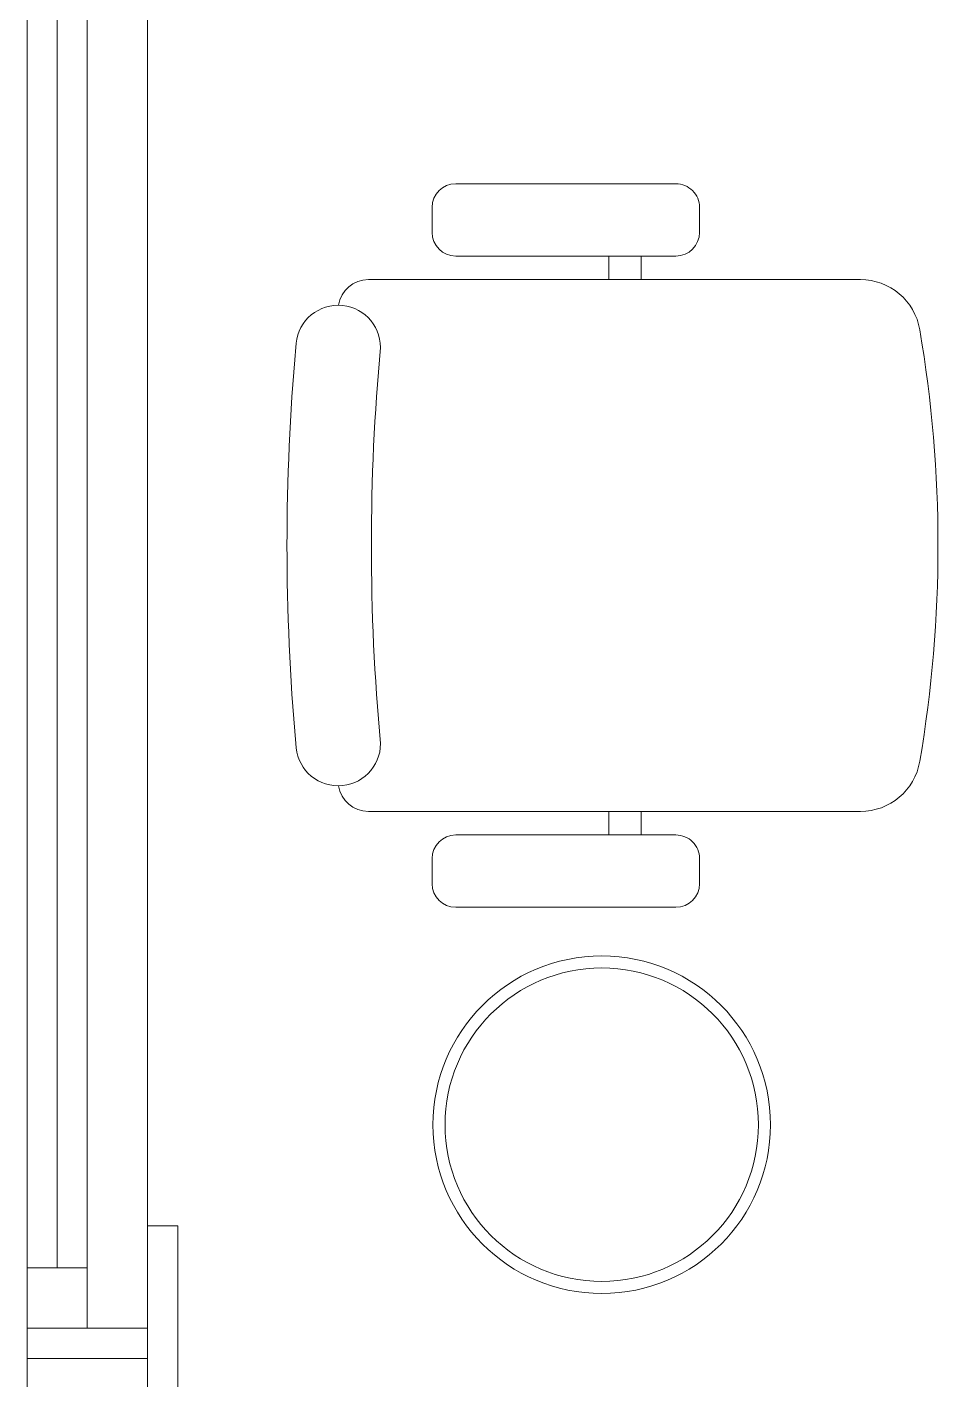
# Model space of a CAD drawing. Header units: inches. Extents: x -12418 to 57169, y -29325 to 19878.
# Drawn here: x 31350 to 32105, y -4625 to -3503 of the extents above; entities that cross this region are included whole.
import ezdxf

# ---------------------------------------------------------------- set-up
doc = ezdxf.new("R2010")
doc.units = ezdxf.units.IN
doc.header["$LTSCALE"] = 25
doc.header["$MEASUREMENT"] = 0
doc.linetypes.add('DASHDOT', pattern=[25.4, 12.7, -6.35, 0, -6.35])
doc.layers.get('0').update_dxf_attribs({"color": 8})
for name, color, linetype, lineweight in [('00-Ground Floor$0$Aluminum', 251, 'Continuous', 5), ('00-Ground Floor$0$LOADING', 253, 'Continuous', 5), ('00-Ground Floor$0$NEW Wall', 166, 'Continuous', 5), ('00-Ground Floor$0$Walls', 251, 'Continuous', 5), ('E-LITE-CLNG-CNDT', 6, 'DASHDOT', 35)]:
    doc.layers.add(name, color=color, linetype=linetype, lineweight=lineweight)

# ---------------------------------------------------------------- blocks, each defined once
blk = doc.blocks.new('00-Ground Floor$0$WM00001-P')
at = {"layer": '00-Ground Floor$0$LOADING'}
for radius in [0.14, 0.13]:
    blk.add_circle((0, 0), radius, dxfattribs=at)
blk = doc.blocks.new('*X246')
at = {"color": 0}
for p, q in [((5, 3), (5, 3)), ((5, 3), (5, 3)), ((5, 3), (5, 3)), ((5, 3), (5, 3)), ((5, 3), (5, 3)), ((5, 3), (5, 3)), ((5, 3), (5, 3)), ((5, 3), (5, 3)), ((5, 3), (5, 3)), ((5, 3), (5, 3)), ((5, 3), (5, 3)), ((5, 3), (5, 3)), ((5, 3), (5, 3)), ((5, 3), (5, 3)), ((5, 3), (5, 3)), ((5, 3), (5, 3)), ((5, 3), (5, 3)), ((5, 3), (5, 3)), ((5, 3), (5, 3)), ((5, 3), (5, 3)), ((5, 3), (5, 3)), ((5, 3), (5, 3)), ((5, 3), (5, 3)), ((5, 3), (5, 3)), ((5, 3), (5, 3)), ((5, 3), (5, 3)), ((5, 3), (5, 3)), ((5, 3), (5, 3)), ((5, 3), (5, 3)), ((5, 3), (5, 3)), ((5, 3), (5, 3)), ((5, 3), (5, 3)), ((5, 3), (5, 3)), ((5, 3), (5, 3)), ((5, 3), (5, 3)), ((5, 3), (5, 3)), ((5, 3), (5, 3)), ((5, 3), (5, 3)), ((5, 3), (5, 3)), ((5, 3), (5, 3)), ((5, 3), (5, 3)), ((5, 3), (5, 3)), ((5, 3), (5, 3)), ((5, 3), (5, 3)), ((5, 3), (5, 3)), ((5, 3), (5, 3)), ((5, 3), (5, 3)), ((5, 3), (5, 3)), ((5, 3), (5, 3)), ((5, 3), (5, 3)), ((5, 3), (5, 3)), ((5, 3), (5, 3)), ((5, 3), (5, 3)), ((5, 3), (5, 3)), ((5, 3), (5, 3)), ((5, 3), (5, 3)), ((5, 3), (5, 3)), ((5, 3), (5, 3)), ((5, 3), (5, 3)), ((5, 3), (5, 3)), ((5, 3), (5, 3)), ((5, 3), (5, 3)), ((5, 3), (5, 3)), ((5, 3), (5, 3)), ((5, 3), (5, 3)), ((5, 3), (5, 3)), ((6, 3), (5, 3)), ((5, 3), (5, 3)), ((6, 3), (5, 3)), ((5, 3), (5, 3)), ((6, 3), (5, 3)), ((5, 3), (5, 3)), ((6, 3), (5, 3)), ((5, 3), (5, 3)), ((5, 3), (5, 3)), ((5, 3), (5, 3)), ((5, 3), (5, 3)), ((5, 3), (5, 3)), ((5, 3), (5, 3)), ((5, 3), (5, 3)), ((5, 3), (5, 3)), ((5, 3), (5, 3)), ((5, 3), (5, 3)), ((5, 3), (5, 3)), ((5, 3), (5, 3)), ((5, 3), (5, 3)), ((5, 3), (5, 3)), ((5, 3), (5, 3)), ((5, 3), (5, 3)), ((5, 3), (5, 3)), ((5, 3), (5, 3)), ((5, 3), (5, 3)), ((5, 3), (5, 3)), ((5, 3), (5, 3)), ((5, 3), (5, 3)), ((5, 3), (5, 3)), ((6, 3), (6, 3)), ((6, 3), (6, 3)), ((6, 3), (6, 3)), ((6, 3), (6, 3)), ((6, 3), (6, 3)), ((6, 3), (6, 3)), ((6, 3), (6, 3)), ((6, 3), (6, 3)), ((6, 3), (6, 3)), ((6, 3), (6, 3)), ((6, 3), (6, 3)), ((6, 3), (6, 3)), ((6, 3), (6, 3)), ((6, 3), (6, 3)), ((6, 3), (6, 3)), ((6, 3), (6, 3)), ((6, 3), (6, 3)), ((6, 3), (6, 3)), ((6, 3), (6, 3)), ((6, 3), (6, 3)), ((6, 3), (6, 3)), ((6, 3), (6, 3)), ((6, 3), (6, 3)), ((6, 3), (6, 3)), ((6, 3), (6, 3)), ((6, 3), (6, 3)), ((6, 3), (6, 3)), ((6, 3), (6, 3)), ((6, 3), (6, 3)), ((6, 3), (6, 3)), ((6, 3), (6, 3)), ((6, 3), (6, 3)), ((6, 3), (6, 3)), ((6, 3), (6, 3)), ((6, 3), (6, 3)), ((6, 3), (6, 3)), ((6, 3), (6, 3)), ((6, 3), (6, 3)), ((6, 3), (6, 3)), ((6, 3), (6, 3)), ((6, 3), (6, 3)), ((6, 3), (6, 3)), ((6, 3), (6, 3)), ((6, 3), (6, 3)), ((6, 3), (6, 3)), ((6, 3), (6, 3)), ((6, 3), (6, 3)), ((6, 3), (6, 3)), ((6, 3), (6, 3)), ((6, 3), (6, 3)), ((6, 3), (6, 3)), ((6, 3), (6, 3)), ((6, 3), (6, 3)), ((6, 3), (6, 3)), ((6, 3), (6, 3)), ((6, 3), (6, 3)), ((6, 3), (6, 3)), ((6, 3), (6, 3)), ((6, 3), (6, 3)), ((6, 3), (6, 3)), ((6, 3), (6, 3)), ((6, 3), (6, 3)), ((6, 3), (6, 3)), ((6, 3), (6, 3)), ((6, 3), (6, 3)), ((6, 3), (6, 3)), ((6, 3), (6, 3)), ((6, 3), (6, 3)), ((6, 3), (6, 3)), ((6, 3), (6, 3)), ((6, 3), (6, 3)), ((6, 3), (6, 3)), ((6, 3), (6, 3)), ((6, 3), (6, 3)), ((6, 3), (6, 3)), ((6, 3), (6, 3)), ((6, 3), (6, 3)), ((6, 3), (6, 3)), ((6, 3), (6, 3)), ((6, 3), (6, 3)), ((6, 3), (6, 3)), ((6, 3), (6, 3)), ((6, 3), (6, 3)), ((6, 3), (6, 3)), ((6, 3), (6, 3)), ((6, 3), (6, 3)), ((6, 3), (6, 3)), ((6, 3), (6, 3)), ((6, 3), (6, 3)), ((6, 3), (6, 3)), ((6, 3), (6, 3)), ((6, 3), (6, 3)), ((6, 3), (6, 3)), ((6, 3), (6, 3)), ((6, 3), (6, 3)), ((6, 3), (6, 3)), ((6, 3), (6, 3)), ((6, 3), (6, 3)), ((6, 3), (6, 3)), ((6, 3), (6, 3)), ((6, 3), (6, 3)), ((6, 3), (6, 3)), ((6, 3), (6, 3)), ((6, 3), (6, 3)), ((6, 3), (6, 3)), ((6, 3), (6, 3)), ((6, 3), (6, 3)), ((6, 3), (6, 3)), ((6, 3), (6, 3)), ((6, 3), (6, 3)), ((6, 3), (6, 3)), ((6, 3), (6, 3)), ((6, 3), (6, 3)), ((6, 3), (6, 3)), ((6, 3), (6, 3)), ((6, 3), (6, 3)), ((6, 3), (6, 3)), ((6, 3), (6, 3)), ((6, 3), (6, 3)), ((6, 3), (6, 3)), ((6, 3), (6, 3)), ((6, 3), (6, 3)), ((6, 3), (6, 3)), ((6, 3), (6, 3)), ((6, 3), (6, 3)), ((6, 3), (6, 3)), ((6, 3), (6, 3)), ((6, 3), (6, 3)), ((6, 3), (6, 3)), ((6, 3), (6, 3)), ((6, 3), (6, 3)), ((6, 3), (6, 3)), ((6, 3), (6, 3)), ((6, 3), (6, 3)), ((6, 3), (6, 3)), ((6, 3), (6, 3)), ((6, 3), (6, 3)), ((6, 3), (6, 3)), ((6, 3), (6, 3)), ((6, 3), (6, 3)), ((6, 3), (6, 3)), ((6, 3), (6, 3)), ((6, 3), (6, 3)), ((6, 3), (6, 3)), ((6, 3), (6, 3)), ((6, 3), (6, 3)), ((6, 3), (6, 3)), ((6, 3), (6, 3)), ((6, 3), (6, 3)), ((6, 3), (6, 3)), ((6, 3), (6, 3)), ((6, 3), (6, 3)), ((6, 3), (6, 3)), ((6, 3), (6, 3)), ((6, 3), (6, 3)), ((6, 3), (6, 3)), ((6, 3), (6, 3)), ((6, 3), (6, 3)), ((6, 3), (6, 3)), ((6, 3), (6, 3)), ((6, 3), (6, 3)), ((6, 3), (6, 3)), ((6, 3), (6, 3)), ((6, 3), (6, 3)), ((6, 3), (6, 3)), ((6, 3), (6, 3)), ((6, 3), (6, 3)), ((6, 3), (6, 3)), ((6, 3), (6, 3)), ((6, 3), (6, 3)), ((6, 3), (6, 3)), ((6, 3), (6, 3)), ((6, 3), (6, 3)), ((6, 3), (6, 3)), ((6, 3), (6, 3)), ((6, 3), (6, 3)), ((6, 3), (6, 3)), ((6, 3), (6, 3)), ((6, 3), (6, 3)), ((6, 3), (6, 3)), ((6, 3), (6, 3)), ((6, 3), (6, 3)), ((6, 3), (6, 3)), ((6, 3), (6, 3)), ((6, 3), (6, 3)), ((6, 3), (6, 3)), ((6, 3), (6, 3)), ((6, 3), (6, 3)), ((6, 3), (6, 3)), ((6, 3), (6, 3)), ((6, 3), (6, 3)), ((6, 3), (6, 3)), ((6, 3), (6, 3)), ((6, 3), (6, 3)), ((6, 3), (6, 3)), ((6, 3), (6, 3)), ((6, 3), (6, 3)), ((6, 3), (6, 3)), ((6, 3), (6, 3)), ((6, 3), (6, 3)), ((6, 3), (6, 3)), ((6, 3), (6, 3)), ((6, 3), (6, 3)), ((6, 3), (6, 3)), ((6, 3), (5, 3)), ((6, 3), (5, 3)), ((6, 3), (5, 3)), ((6, 3), (5, 3)), ((6, 3), (5, 3)), ((6, 3), (6, 3)), ((6, 3), (6, 3)), ((6, 3), (6, 3)), ((6, 3), (6, 3)), ((6, 3), (6, 3)), ((6, 3), (6, 3)), ((6, 3), (6, 3)), ((6, 3), (6, 3)), ((6, 3), (6, 3)), ((6, 3), (6, 3)), ((6, 3), (6, 3)), ((6, 3), (6, 3)), ((6, 3), (6, 3)), ((6, 3), (6, 3)), ((6, 3), (6, 3)), ((6, 3), (6, 3)), ((6, 3), (6, 3)), ((6, 3), (6, 3)), ((6, 3), (6, 3)), ((6, 3), (6, 3)), ((6, 3), (6, 3)), ((6, 3), (6, 3)), ((6, 3), (6, 3)), ((6, 3), (6, 3)), ((6, 3), (6, 3)), ((6, 3), (6, 3)), ((6, 3), (6, 3)), ((6, 3), (6, 3)), ((6, 3), (6, 3)), ((6, 3), (6, 3)), ((6, 3), (6, 3)), ((6, 3), (6, 3)), ((6, 3), (6, 3)), ((6, 3), (6, 3)), ((6, 3), (6, 3)), ((6, 3), (6, 3)), ((6, 3), (6, 3)), ((6, 3), (6, 3)), ((6, 3), (6, 3)), ((6, 3), (6, 3)), ((6, 3), (6, 3)), ((6, 3), (6, 3)), ((6, 3), (6, 3)), ((6, 3), (6, 3)), ((6, 3), (6, 3)), ((6, 3), (6, 3)), ((6, 3), (6, 3)), ((6, 3), (6, 3)), ((6, 3), (6, 3)), ((6, 3), (6, 3)), ((6, 3), (6, 3)), ((6, 3), (6, 3)), ((6, 3), (6, 3)), ((6, 3), (6, 3)), ((6, 3), (6, 3)), ((6, 3), (6, 3)), ((6, 3), (6, 3)), ((6, 3), (6, 3)), ((6, 3), (6, 3)), ((6, 3), (6, 3)), ((6, 3), (6, 3)), ((6, 3), (6, 3)), ((6, 3), (6, 3)), ((6, 3), (6, 3)), ((6, 3), (6, 3)), ((6, 3), (6, 3)), ((6, 3), (6, 3)), ((6, 3), (6, 3)), ((6, 3), (6, 3)), ((6, 3), (6, 3)), ((6, 3), (6, 3)), ((6, 3), (6, 3)), ((6, 3), (6, 3)), ((6, 3), (6, 3)), ((6, 3), (6, 3)), ((6, 3), (6, 3)), ((6, 3), (6, 3)), ((6, 3), (6, 3)), ((6, 3), (6, 3)), ((6, 3), (6, 3)), ((6, 3), (6, 3)), ((6, 3), (6, 3)), ((6, 3), (6, 3)), ((6, 3), (6, 3)), ((6, 3), (6, 3)), ((6, 3), (6, 3)), ((6, 3), (6, 3)), ((6, 3), (6, 3)), ((6, 3), (6, 3)), ((6, 3), (6, 3)), ((6, 3), (6, 3)), ((6, 3), (6, 3)), ((6, 3), (6, 3)), ((6, 3), (6, 3)), ((6, 3), (6, 3)), ((6, 3), (6, 3)), ((6, 3), (6, 3)), ((6, 3), (6, 3)), ((6, 3), (6, 3)), ((6, 3), (6, 3)), ((6, 3), (6, 3)), ((6, 3), (6, 3)), ((6, 3), (6, 3)), ((6, 3), (6, 3)), ((6, 3), (6, 3)), ((6, 3), (6, 3)), ((6, 3), (6, 3)), ((6, 3), (6, 3)), ((6, 3), (6, 3)), ((6, 3), (6, 3)), ((6, 3), (6, 3)), ((6, 3), (6, 3)), ((6, 3), (6, 3)), ((6, 3), (6, 3)), ((6, 3), (6, 3)), ((6, 3), (6, 3)), ((6, 3), (6, 3)), ((6, 3), (6, 3)), ((6, 3), (6, 3)), ((6, 3), (6, 3)), ((6, 3), (6, 3)), ((6, 3), (6, 3)), ((6, 3), (6, 3)), ((6, 3), (6, 3)), ((6, 3), (6, 3)), ((6, 3), (6, 3)), ((6, 3), (6, 3)), ((6, 3), (6, 3)), ((6, 3), (6, 3)), ((6, 3), (6, 3)), ((6, 3), (6, 3)), ((6, 3), (6, 3)), ((6, 3), (6, 3)), ((6, 3), (6, 3)), ((6, 3), (6, 3)), ((6, 3), (6, 3)), ((6, 3), (6, 3)), ((6, 3), (6, 3)), ((6, 3), (6, 3)), ((6, 3), (6, 3)), ((6, 3), (6, 3)), ((6, 3), (6, 3)), ((6, 3), (6, 3)), ((6, 3), (6, 3)), ((6, 3), (6, 3)), ((6, 3), (6, 3)), ((6, 3), (6, 3)), ((6, 3), (6, 3)), ((6, 3), (6, 3)), ((6, 3), (6, 3)), ((6, 3), (6, 3)), ((6, 3), (6, 3)), ((6, 3), (6, 3)), ((6, 3), (6, 3)), ((6, 3), (6, 3)), ((6, 3), (6, 3)), ((6, 3), (6, 3)), ((6, 3), (6, 3)), ((6, 3), (6, 3)), ((6, 3), (6, 3)), ((6, 3), (6, 3)), ((6, 3), (6, 3)), ((6, 3), (6, 3)), ((6, 3), (6, 3)), ((6, 3), (6, 3)), ((6, 3), (6, 3)), ((6, 3), (6, 3)), ((6, 3), (6, 3)), ((6, 3), (6, 3)), ((6, 3), (6, 3)), ((6, 3), (6, 3)), ((6, 3), (6, 3)), ((6, 3), (6, 3)), ((6, 3), (6, 3)), ((6, 3), (6, 3)), ((6, 3), (6, 3)), ((6, 3), (6, 3)), ((6, 3), (6, 3)), ((6, 3), (6, 3)), ((6, 3), (6, 3)), ((6, 3), (6, 3)), ((6, 3), (6, 3)), ((6, 3), (6, 3)), ((6, 3), (6, 3)), ((6, 3), (6, 3)), ((6, 3), (6, 3)), ((6, 3), (6, 3)), ((6, 3), (6, 3)), ((6, 3), (6, 3)), ((6, 3), (6, 3)), ((6, 3), (6, 3)), ((6, 3), (6, 3)), ((6, 3), (6, 3)), ((6, 3), (6, 3)), ((6, 3), (6, 3)), ((6, 3), (6, 3)), ((6, 3), (6, 3)), ((6, 3), (6, 3)), ((6, 3), (6, 3)), ((6, 3), (6, 3)), ((6, 3), (6, 3)), ((6, 3), (6, 3)), ((6, 3), (6, 3)), ((6, 3), (6, 3)), ((6, 3), (6, 3)), ((6, 3), (6, 3)), ((6, 3), (6, 3)), ((6, 3), (6, 3)), ((6, 3), (6, 3)), ((6, 3), (6, 3)), ((6, 3), (6, 3)), ((6, 3), (6, 3)), ((6, 3), (6, 3)), ((6, 3), (6, 3)), ((6, 3), (6, 3)), ((6, 3), (6, 3)), ((6, 3), (6, 3)), ((6, 3), (6, 3)), ((6, 3), (6, 3)), ((6, 3), (6, 3)), ((6, 3), (6, 3)), ((6, 3), (6, 3)), ((6, 3), (6, 3)), ((6, 3), (6, 3)), ((6, 3), (6, 3)), ((6, 3), (6, 3)), ((6, 3), (6, 3)), ((6, 3), (6, 3)), ((6, 3), (6, 3)), ((6, 3), (6, 3)), ((6, 3), (6, 3)), ((6, 3), (6, 3)), ((6, 3), (6, 3)), ((6, 3), (6, 3)), ((6, 3), (6, 3)), ((6, 3), (6, 3)), ((6, 3), (6, 3)), ((6, 3), (6, 3)), ((6, 3), (6, 3)), ((6, 3), (6, 3)), ((6, 3), (6, 3)), ((6, 3), (6, 3)), ((6, 3), (6, 3)), ((6, 3), (6, 3)), ((6, 3), (6, 3)), ((6, 3), (6, 3)), ((6, 3), (6, 3)), ((6, 3), (6, 3)), ((6, 3), (6, 3)), ((6, 3), (6, 3)), ((6, 3), (6, 3)), ((6, 3), (6, 3)), ((6, 3), (6, 3)), ((6, 3), (6, 3)), ((6, 3), (6, 3)), ((6, 3), (6, 3)), ((6, 3), (6, 3)), ((6, 3), (6, 3)), ((6, 3), (6, 3)), ((6, 3), (6, 3)), ((6, 3), (6, 3)), ((6, 3), (6, 3)), ((6, 3), (6, 3)), ((6, 3), (6, 3)), ((6, 3), (6, 3)), ((6, 3), (6, 3)), ((6, 3), (6, 3)), ((6, 3), (6, 3)), ((6, 3), (6, 3)), ((6, 3), (6, 3)), ((6, 3), (6, 3)), ((6, 3), (6, 3)), ((6, 3), (6, 3)), ((6, 3), (6, 3)), ((6, 3), (6, 3)), ((6, 3), (6, 3)), ((6, 3), (6, 3)), ((6, 3), (6, 3)), ((6, 3), (6, 3)), ((6, 3), (6, 3)), ((6, 3), (6, 3)), ((6, 3), (6, 3)), ((6, 3), (6, 3)), ((6, 3), (6, 3)), ((6, 3), (6, 3)), ((6, 3), (6, 3)), ((6, 3), (6, 3)), ((6, 3), (6, 3)), ((6, 3), (6, 3)), ((6, 3), (6, 3)), ((6, 3), (6, 3)), ((6, 3), (6, 3)), ((6, 3), (6, 3)), ((6, 3), (6, 3)), ((6, 3), (6, 3)), ((6, 3), (6, 3)), ((6, 3), (6, 3)), ((6, 3), (6, 3)), ((6, 3), (6, 3)), ((6, 3), (6, 3)), ((6, 3), (6, 3)), ((6, 3), (6, 3)), ((6, 3), (6, 3)), ((6, 3), (6, 3)), ((6, 3), (6, 3)), ((6, 3), (6, 3)), ((6, 3), (6, 3)), ((6, 3), (6, 3)), ((6, 3), (6, 3)), ((6, 3), (6, 3)), ((6, 3), (6, 3)), ((6, 3), (6, 3)), ((6, 3), (6, 3)), ((6, 3), (6, 3)), ((6, 3), (6, 3)), ((6, 3), (6, 3)), ((6, 3), (6, 3))]:
    blk.add_line(p, q, dxfattribs=at)
blk = doc.blocks.new('*X247')
at = {"color": 0}
for p, q in [((13, 1), (13, 1)), ((13, 1), (13, 1)), ((13, 1), (13, 1)), ((13, 1), (13, 1)), ((13, 1), (13, 1)), ((13, 1), (13, 1)), ((13, 1), (13, 1)), ((13, 1), (13, 1)), ((13, 1), (13, 1)), ((13, 1), (13, 1)), ((13, 1), (13, 1)), ((13, 1), (13, 1)), ((13, 1), (13, 1)), ((13, 1), (13, 1)), ((13, 1), (13, 1)), ((13, 1), (14, 1)), ((13, 1), (14, 1)), ((13, 1), (14, 1)), ((13, 1), (13, 1)), ((13, 1), (13, 1)), ((13, 1), (13, 1)), ((13, 1), (13, 1)), ((13, 1), (13, 1)), ((13, 1), (13, 1)), ((13, 1), (13, 1)), ((13, 1), (13, 1)), ((13, 1), (13, 1)), ((13, 1), (13, 1)), ((13, 1), (13, 1)), ((13, 1), (13, 1)), ((13, 1), (13, 1)), ((13, 1), (13, 1)), ((13, 1), (13, 1)), ((13, 1), (13, 1)), ((13, 1), (13, 1)), ((13, 1), (13, 1)), ((13, 1), (13, 1)), ((13, 1), (13, 1)), ((13, 1), (13, 1)), ((13, 1), (13, 1)), ((13, 1), (13, 1)), ((13, 1), (13, 1)), ((13, 1), (13, 1)), ((13, 1), (13, 1)), ((13, 1), (13, 1)), ((13, 1), (13, 1)), ((13, 1), (13, 1)), ((13, 1), (13, 1)), ((13, 1), (13, 1)), ((13, 1), (13, 1)), ((13, 1), (13, 1)), ((13, 1), (13, 1)), ((13, 1), (13, 1)), ((13, 1), (13, 1)), ((13, 1), (13, 1)), ((13, 1), (13, 1)), ((13, 1), (13, 1)), ((13, 1), (13, 1)), ((13, 1), (13, 1)), ((13, 1), (13, 1)), ((13, 1), (13, 1)), ((13, 1), (13, 1)), ((13, 1), (13, 1)), ((13, 1), (13, 1)), ((13, 1), (13, 1)), ((13, 1), (13, 1)), ((13, 1), (13, 1)), ((13, 1), (13, 1)), ((13, 1), (13, 1)), ((13, 1), (13, 1)), ((13, 1), (13, 1)), ((13, 1), (13, 1)), ((13, 1), (13, 1)), ((13, 1), (13, 1)), ((13, 1), (13, 1)), ((13, 1), (13, 1)), ((13, 1), (13, 1)), ((13, 1), (13, 1)), ((13, 1), (13, 1)), ((13, 1), (13, 1)), ((13, 1), (13, 1)), ((13, 1), (13, 1)), ((13, 1), (13, 1)), ((13, 1), (13, 1)), ((13, 1), (13, 1)), ((13, 1), (13, 1)), ((13, 1), (13, 1)), ((13, 1), (13, 1)), ((13, 1), (13, 1)), ((13, 1), (13, 1)), ((13, 1), (13, 1)), ((13, 1), (13, 1)), ((13, 1), (13, 1)), ((13, 1), (13, 1)), ((13, 1), (13, 1)), ((13, 1), (13, 1)), ((13, 1), (13, 1)), ((13, 1), (13, 1)), ((13, 1), (13, 1)), ((13, 1), (13, 1)), ((13, 1), (13, 1)), ((13, 1), (13, 1)), ((13, 1), (13, 1)), ((13, 1), (13, 1)), ((13, 1), (13, 1)), ((13, 1), (13, 1)), ((13, 1), (13, 1)), ((13, 1), (13, 1)), ((13, 1), (13, 1)), ((13, 1), (13, 1)), ((13, 1), (13, 1)), ((13, 1), (13, 1)), ((13, 1), (13, 1)), ((13, 1), (13, 1)), ((13, 1), (13, 1)), ((13, 1), (13, 1)), ((13, 1), (13, 1)), ((13, 1), (13, 1)), ((13, 1), (13, 1)), ((13, 1), (13, 1)), ((13, 1), (13, 1)), ((13, 1), (13, 1)), ((13, 1), (13, 1)), ((13, 1), (14, 1)), ((13, 0), (13, 0)), ((13, 0), (13, 0)), ((13, 0), (13, 0)), ((13, 0), (13, 0)), ((13, 0), (13, 0)), ((13, 0), (13, 0)), ((13, 0), (13, 0)), ((13, 0), (13, 0)), ((13, 0), (13, 0)), ((13, 0), (13, 0)), ((13, 0), (13, 0)), ((13, 0), (13, 0)), ((13, 0), (13, 0)), ((13, 0), (13, 0)), ((13, 0), (13, 0)), ((13, 0), (13, 0)), ((13, 0), (13, 0)), ((13, 0), (13, 0)), ((13, 0), (13, 0)), ((13, 0), (13, 0)), ((13, 0), (13, 0)), ((13, 0), (13, 0)), ((13, 0), (13, 0)), ((13, 0), (13, 0)), ((13, 0), (13, 0)), ((13, 0), (13, 0)), ((13, 0), (13, 0)), ((13, 0), (13, 0)), ((13, 0), (13, 0)), ((13, 0), (13, 0)), ((13, 0), (13, 0)), ((13, 0), (13, 0)), ((13, 0), (13, 0)), ((13, 0), (13, 0)), ((13, 0), (13, 0)), ((13, 0), (13, 0)), ((13, 0), (13, 0)), ((13, 0), (13, 0)), ((13, 0), (13, 0)), ((13, 0), (13, 0)), ((13, 0), (13, 0)), ((13, 0), (13, 0)), ((13, 0), (13, 0)), ((13, 0), (13, 0)), ((13, 0), (13, 0)), ((13, 0), (13, 0)), ((13, 0), (13, 0)), ((13, 0), (13, 0)), ((13, 0), (14, 0)), ((13, 0), (14, 0)), ((13, 0), (13, 0)), ((13, 0), (14, 0)), ((14, 1), (14, 1)), ((14, 1), (14, 1)), ((14, 1), (14, 1)), ((14, 1), (14, 1)), ((14, 1), (14, 1)), ((14, 1), (14, 1)), ((14, 1), (14, 1)), ((14, 1), (14, 1)), ((14, 1), (14, 1)), ((14, 1), (14, 1)), ((14, 1), (14, 1)), ((14, 1), (14, 1)), ((14, 1), (14, 1)), ((14, 1), (14, 1)), ((14, 1), (14, 1)), ((14, 1), (14, 1)), ((14, 1), (14, 1)), ((14, 1), (14, 1)), ((14, 1), (14, 1)), ((14, 1), (14, 1)), ((14, 1), (14, 1)), ((14, 1), (14, 1)), ((14, 1), (14, 1)), ((14, 1), (14, 1)), ((14, 1), (14, 1)), ((14, 1), (14, 1)), ((14, 1), (14, 1)), ((14, 1), (14, 1)), ((14, 1), (14, 1)), ((14, 1), (14, 1)), ((14, 1), (14, 1)), ((14, 1), (14, 1)), ((14, 1), (14, 1)), ((14, 1), (14, 1)), ((14, 1), (14, 1)), ((14, 1), (14, 1)), ((14, 1), (14, 1)), ((14, 1), (14, 1)), ((14, 1), (14, 1)), ((14, 1), (14, 1)), ((14, 1), (14, 1)), ((14, 1), (14, 1)), ((14, 1), (14, 1)), ((14, 1), (14, 1)), ((14, 1), (14, 1)), ((14, 1), (14, 1)), ((14, 1), (14, 1)), ((14, 1), (14, 1)), ((14, 1), (14, 1)), ((14, 1), (14, 1)), ((14, 1), (14, 1)), ((14, 1), (14, 1)), ((14, 1), (14, 1)), ((14, 1), (14, 1)), ((14, 1), (14, 1)), ((14, 1), (14, 1)), ((14, 1), (14, 1)), ((14, 1), (14, 1)), ((14, 1), (14, 1)), ((14, 1), (14, 1)), ((14, 1), (14, 1)), ((14, 1), (14, 1)), ((14, 1), (14, 1)), ((14, 1), (14, 1)), ((14, 1), (14, 1)), ((14, 1), (14, 1)), ((14, 1), (14, 1)), ((14, 1), (14, 1)), ((14, 1), (14, 1)), ((14, 1), (14, 1)), ((14, 1), (14, 1)), ((14, 1), (14, 1)), ((14, 1), (14, 1)), ((14, 1), (14, 1)), ((14, 1), (14, 1)), ((14, 1), (14, 1)), ((14, 1), (14, 1)), ((14, 1), (14, 1)), ((14, 1), (14, 1)), ((14, 1), (14, 1)), ((14, 1), (14, 1)), ((14, 1), (14, 1)), ((14, 1), (14, 1)), ((14, 1), (14, 1)), ((14, 1), (14, 1)), ((14, 1), (14, 1)), ((14, 1), (14, 1)), ((14, 1), (14, 1)), ((14, 1), (14, 1)), ((14, 1), (14, 1)), ((14, 1), (14, 1)), ((14, 1), (14, 1)), ((14, 1), (14, 1)), ((14, 1), (14, 1)), ((14, 0), (14, 0)), ((14, 0), (14, 0)), ((14, 0), (14, 0)), ((14, 0), (14, 0)), ((14, 0), (14, 0)), ((14, 0), (14, 0)), ((14, 0), (14, 0)), ((14, 0), (14, 0)), ((14, 0), (14, 0)), ((14, 0), (14, 0)), ((14, 0), (14, 0)), ((14, 0), (14, 0)), ((14, 0), (14, 0)), ((14, 0), (14, 0)), ((14, 0), (14, 0)), ((14, 0), (14, 0)), ((14, 0), (14, 0)), ((14, 0), (14, 0)), ((14, 0), (14, 0)), ((14, 0), (14, 0)), ((14, 0), (14, 0)), ((14, 0), (14, 0)), ((14, 0), (14, 0)), ((14, 0), (14, 0)), ((14, 0), (14, 0)), ((14, 0), (14, 0)), ((14, 0), (14, 0)), ((14, 0), (14, 0)), ((14, 0), (14, 0)), ((14, 0), (14, 0)), ((14, 0), (14, 0)), ((14, 0), (14, 0)), ((14, 0), (14, 0)), ((14, 0), (14, 0)), ((14, 0), (14, 0)), ((14, 0), (14, 0)), ((14, 0), (14, 0)), ((14, 0), (14, 0)), ((14, 0), (14, 0)), ((14, 0), (14, 0)), ((14, 0), (14, 0)), ((14, 0), (14, 0)), ((14, 0), (14, 0)), ((14, 0), (14, 0)), ((14, 0), (14, 0)), ((14, 0), (14, 0)), ((14, 0), (14, 0)), ((14, 0), (14, 0)), ((13, 0), (13, 0)), ((13, 0), (14, 0)), ((13, 0), (13, 0)), ((13, 0), (14, 0)), ((13, 0), (13, 0)), ((13, 0), (14, 0)), ((13, 0), (13, 0)), ((13, 0), (13, 0)), ((13, 0), (13, 0)), ((13, 0), (13, 0)), ((13, 0), (14, 0)), ((13, 0), (13, 0)), ((13, 0), (14, 0)), ((13, 0), (13, 0)), ((13, 0), (14, 0)), ((13, 0), (13, 0)), ((13, 0), (14, 0)), ((13, 0), (13, 0)), ((13, 0), (14, 0)), ((13, 0), (13, 0)), ((13, 0), (14, 0)), ((13, 0), (13, 0)), ((13, 0), (14, 0)), ((13, 0), (13, 0)), ((13, 0), (13, 0)), ((13, 0), (13, 0)), ((13, 0), (14, 0)), ((13, 0), (13, 0)), ((13, 0), (14, 0)), ((13, 0), (13, 0)), ((13, 0), (14, 0)), ((13, 0), (13, 0)), ((13, 0), (14, 0)), ((13, 0), (13, 0)), ((13, 0), (13, 0)), ((13, 0), (13, 0)), ((13, 0), (13, 0)), ((13, 0), (13, 0)), ((13, 0), (13, 0)), ((13, 0), (13, 0)), ((13, 0), (13, 0)), ((13, 0), (13, 0)), ((13, 0), (13, 0)), ((13, 0), (13, 0)), ((13, 0), (13, 0)), ((13, 0), (13, 0)), ((13, 0), (13, 0)), ((13, 0), (13, 0)), ((13, 0), (13, 0)), ((13, 0), (13, 0)), ((13, 0), (13, 0)), ((13, 0), (13, 0)), ((13, 0), (13, 0)), ((13, 0), (13, 0)), ((13, 0), (13, 0)), ((13, 0), (13, 0)), ((13, 0), (13, 0)), ((13, 0), (13, 0)), ((13, 0), (13, 0)), ((13, 0), (13, 0)), ((13, 0), (13, 0)), ((13, 0), (13, 0)), ((13, 0), (13, 0)), ((13, 0), (13, 0)), ((13, -1), (13, -1)), ((13, -1), (13, -1)), ((13, -1), (13, -1)), ((13, -1), (13, -1)), ((13, -1), (13, -1)), ((13, -1), (14, -1)), ((13, -1), (13, -1)), ((14, 0), (14, 0)), ((14, 0), (14, 0)), ((14, 0), (14, 0)), ((14, 0), (14, 0)), ((14, 0), (14, 0)), ((14, 0), (14, 0)), ((14, 0), (14, 0)), ((14, 0), (14, 0)), ((14, 0), (14, 0)), ((14, 0), (14, 0)), ((14, 0), (14, 0)), ((14, 0), (14, 0)), ((14, 0), (14, 0)), ((14, 0), (14, 0)), ((14, 0), (14, 0)), ((13, 0), (14, 0)), ((14, 0), (14, 0)), ((14, 0), (14, 0)), ((14, 0), (14, 0)), ((14, 0), (14, 0)), ((14, 0), (14, 0)), ((14, 0), (14, 0)), ((14, 0), (14, 0)), ((14, 0), (14, 0)), ((14, 0), (14, 0)), ((14, 0), (14, 0)), ((14, 0), (14, 0)), ((14, 0), (14, 0)), ((14, 0), (14, 0)), ((14, 0), (14, 0)), ((14, 0), (14, 0)), ((14, 0), (14, 0)), ((14, 0), (14, 0)), ((14, 0), (14, 0)), ((14, 0), (14, 0)), ((14, 0), (14, 0)), ((14, 0), (14, 0)), ((14, 0), (14, 0)), ((14, 0), (14, 0)), ((14, 0), (14, 0)), ((14, 0), (14, 0)), ((14, 0), (14, 0)), ((14, 0), (14, 0)), ((14, 0), (14, 0)), ((14, 0), (14, 0)), ((14, 0), (14, 0)), ((14, 0), (14, 0)), ((14, 0), (14, 0)), ((14, 0), (14, 0)), ((14, 0), (14, 0)), ((14, -1), (14, -1)), ((14, -1), (14, -1)), ((14, -1), (14, -1)), ((14, -1), (14, -1)), ((14, -1), (14, -1))]:
    blk.add_line(p, q, dxfattribs=at)
blk = doc.blocks.new('00-Ground Floor$0$GF21018-P')
at = {"color": 0}
for p, q in [((-0.2207, 0.4756), (-0.2207, 0.0675)), ((0.2205, 0.4756), (0.2205, 0.0675)), ((-0.2806, 0.3422), (-0.2598, 0.3422)), ((0.2596, 0.3422), (0.2804, 0.3422)), ((-0.3002, 0.3226), (-0.3002, 0.14)), ((-0.2402, 0.3226), (-0.2402, 0.14)), ((0.24, 0.3226), (0.24, 0.14)), ((0.3, 0.3226), (0.3, 0.14)), ((-0.2402, 0.2937), (-0.2207, 0.2937)), ((0.2205, 0.2937), (0.24, 0.2937)), ((-0.2402, 0.2671), (-0.2207, 0.2671)), ((0.2205, 0.2671), (0.24, 0.2671)), ((-0.2806, 0.1204), (-0.2598, 0.1204)), ((0.2596, 0.1204), (0.2804, 0.1204))]:
    blk.add_line(p, q, dxfattribs=at)
for points in [[(0.24, 0.2937), (0.24, 0.2937), (0.24, 0.2937), (0.24, 0.2937), (0.24, 0.2937), (0.24, 0.2937), (0.24, 0.2937), (0.24, 0.2937), (0.24, 0.2937), (0.24, 0.2937), (0.24, 0.2937), (0.24, 0.2937), (0.24, 0.2937), (0.24, 0.2937), (0.24, 0.2937), (0.24, 0.2937), (0.24, 0.2937), (0.24, 0.2937), (0.24, 0.2937), (0.24, 0.2937), (0.24, 0.2937), (0.24, 0.2937), (0.24, 0.2937), (0.24, 0.2937), (0.24, 0.2937), (0.24, 0.2937), (0.24, 0.2937), (0.24, 0.2937), (0.24, 0.2937), (0.24, 0.2937), (0.24, 0.2937), (0.24, 0.2937), (0.24, 0.2937), (0.24, 0.2937), (0.24, 0.2937), (0.24, 0.2937), (0.24, 0.2937), (0.24, 0.2937), (0.24, 0.2937), (0.24, 0.2937), (0.24, 0.2937), (0.24, 0.2937), (0.24, 0.2937), (0.24, 0.2937), (0.24, 0.2937), (0.24, 0.2937), (0.24, 0.2937), (0.24, 0.2937), (0.24, 0.2937), (0.24, 0.2937), (0.24, 0.2937), (0.24, 0.2937), (0.24, 0.2937), (0.24, 0.2937), (0.24, 0.2937), (0.24, 0.2937), (0.24, 0.2937), (0.24, 0.2937), (0.24, 0.2937), (0.24, 0.2937), (0.24, 0.2937), (0.24, 0.2937), (0.24, 0.2937), (0.24, 0.2937), (0.24, 0.2937), (0.24, 0.2937), (0.24, 0.2937), (0.24, 0.2937), (0.24, 0.2937), (0.24, 0.2937), (0.24, 0.2937), (0.24, 0.2937), (0.24, 0.2937), (0.24, 0.2937), (0.24, 0.2937), (0.24, 0.2937), (0.24, 0.2937), (0.24, 0.2937), (0.24, 0.2937), (0.24, 0.2937), (0.24, 0.2937), (0.24, 0.2937), (0.24, 0.2937), (0.24, 0.2937), (0.24, 0.2937), (0.24, 0.2937), (0.24, 0.2937), (0.24, 0.2937), (0.24, 0.2937), (0.24, 0.2937), (0.24, 0.2937), (0.24, 0.2937), (0.24, 0.2937), (0.24, 0.2937), (0.24, 0.2937), (0.24, 0.2937), (0.24, 0.2937), (0.24, 0.2937), (0.24, 0.2937), (0.24, 0.2937), (0.24, 0.2937), (0.24, 0.2937), (0.24, 0.2937), (0.24, 0.2937), (0.24, 0.2937), (0.24, 0.2937), (0.24, 0.2937), (0.24, 0.2937), (0.24, 0.2937), (0.24, 0.2937), (0.24, 0.2937), (0.24, 0.2937), (0.24, 0.2937), (0.24, 0.2937), (0.24, 0.2937), (0.24, 0.2937), (0.24, 0.2937), (0.24, 0.2937), (0.24, 0.2937), (0.24, 0.2937), (0.24, 0.2937), (0.24, 0.2937), (0.24, 0.2937), (0.24, 0.2937), (0.24, 0.2937), (0.24, 0.2937), (0.24, 0.2937), (0.24, 0.2937), (0.24, 0.2937), (0.24, 0.2937), (0.24, 0.2937), (0.24, 0.2937), (0.24, 0.2937), (0.24, 0.2937), (0.24, 0.2937), (0.24, 0.2937), (0.24, 0.2937), (0.24, 0.2937), (0.24, 0.2937), (0.24, 0.2937), (0.24, 0.2937), (0.24, 0.2937), (0.24, 0.2937), (0.24, 0.2937), (0.24, 0.2937), (0.24, 0.2937), (0.24, 0.2937), (0.24, 0.2937), (0.24, 0.2937), (0.24, 0.2937), (0.24, 0.2937), (0.24, 0.2937), (0.24, 0.2937), (0.24, 0.2937), (0.24, 0.2937), (0.24, 0.2937), (0.24, 0.2937), (0.24, 0.2937), (0.24, 0.2937), (0.24, 0.2937), (0.24, 0.2937), (0.24, 0.2937), (0.24, 0.2937), (0.24, 0.2937), (0.24, 0.2937), (0.24, 0.2937), (0.24, 0.2937), (0.24, 0.2937), (0.24, 0.2937), (0.24, 0.2937), (0.24, 0.2937), (0.24, 0.2937), (0.24, 0.2937), (0.24, 0.2937), (0.24, 0.2937), (0.24, 0.2937), (0.24, 0.2937), (0.24, 0.2937), (0.24, 0.2937), (0.24, 0.2937), (0.24, 0.2937), (0.24, 0.2937), (0.24, 0.2937), (0.24, 0.2937), (0.24, 0.2937), (0.24, 0.2937), (0.24, 0.2937), (0.24, 0.2937), (0.24, 0.2937), (0.24, 0.2937), (0.24, 0.2937), (0.24, 0.2937), (0.24, 0.2937), (0.24, 0.2937), (0.24, 0.2937), (0.24, 0.2937), (0.24, 0.2937), (0.24, 0.2937), (0.24, 0.2937), (0.24, 0.2937), (0.24, 0.2937), (0.24, 0.2937), (0.24, 0.2937), (0.24, 0.2937), (0.24, 0.2937), (0.24, 0.2937), (0.24, 0.2937), (0.24, 0.2937), (0.24, 0.2937), (0.24, 0.2937), (0.24, 0.2937), (0.24, 0.2937), (0.24, 0.2937), (0.24, 0.2937), (0.24, 0.2937), (0.24, 0.2937), (0.24, 0.2937), (0.24, 0.2937), (0.24, 0.2937), (0.24, 0.2937), (0.24, 0.2937), (0.24, 0.2937), (0.24, 0.2937), (0.24, 0.2937), (0.24, 0.2937), (0.24, 0.2937), (0.24, 0.2937), (0.24, 0.2937), (0.24, 0.2937), (0.24, 0.2937), (0.24, 0.2937), (0.24, 0.2937), (0.24, 0.2937), (0.24, 0.2937), (0.24, 0.2937), (0.24, 0.2937), (0.24, 0.2937), (0.24, 0.2937), (0.24, 0.2937), (0.24, 0.2937), (0.24, 0.2937), (0.24, 0.2937), (0.24, 0.2937), (0.24, 0.2937), (0.24, 0.2937), (0.24, 0.2937), (0.24, 0.2937), (0.24, 0.2937), (0.24, 0.2937), (0.24, 0.2937), (0.24, 0.2937), (0.24, 0.2937), (0.24, 0.2937), (0.24, 0.2937), (0.24, 0.2937), (0.24, 0.2937), (0.24, 0.2937), (0.24, 0.2937), (0.24, 0.2937), (0.24, 0.2937), (0.24, 0.2937), (0.24, 0.2937), (0.24, 0.2937), (0.24, 0.2937), (0.24, 0.2937), (0.24, 0.2937), (0.24, 0.2937), (0.24, 0.2937), (0.24, 0.2937), (0.24, 0.2937), (0.24, 0.2937), (0.24, 0.2937), (0.24, 0.2937), (0.24, 0.2937), (0.24, 0.2937), (0.24, 0.2937), (0.24, 0.2937)], [(0.24, 0.2937), (0.24, 0.2937), (0.24, 0.2937), (0.24, 0.2937), (0.24, 0.2937), (0.24, 0.2937), (0.24, 0.2937), (0.24, 0.2937), (0.24, 0.2937), (0.24, 0.2937), (0.24, 0.2937), (0.24, 0.2937), (0.24, 0.2937), (0.24, 0.2937), (0.24, 0.2937), (0.24, 0.2937), (0.24, 0.2937), (0.24, 0.2937), (0.24, 0.2937), (0.24, 0.2937), (0.24, 0.2937), (0.24, 0.2937), (0.24, 0.2937), (0.24, 0.2937), (0.24, 0.2937), (0.24, 0.2937), (0.24, 0.2937), (0.24, 0.2937), (0.24, 0.2937), (0.24, 0.2937), (0.24, 0.2937), (0.24, 0.2937), (0.24, 0.2937), (0.24, 0.2937), (0.24, 0.2937), (0.24, 0.2937), (0.24, 0.2937), (0.24, 0.2937), (0.24, 0.2937), (0.24, 0.2937), (0.24, 0.2937), (0.24, 0.2937), (0.24, 0.2937), (0.24, 0.2937), (0.24, 0.2937), (0.24, 0.2937), (0.24, 0.2937), (0.24, 0.2937), (0.24, 0.2937), (0.24, 0.2937), (0.24, 0.2937), (0.24, 0.2937), (0.24, 0.2937), (0.24, 0.2937), (0.24, 0.2937), (0.24, 0.2937), (0.24, 0.2937), (0.24, 0.2937), (0.24, 0.2937), (0.24, 0.2937), (0.24, 0.2937), (0.24, 0.2937), (0.24, 0.2937), (0.24, 0.2937), (0.24, 0.2937), (0.24, 0.2937), (0.24, 0.2937), (0.24, 0.2937), (0.24, 0.2937), (0.24, 0.2937), (0.24, 0.2937), (0.24, 0.2937), (0.24, 0.2937), (0.24, 0.2937), (0.24, 0.2937), (0.24, 0.2937), (0.24, 0.2937), (0.24, 0.2937), (0.24, 0.2937), (0.24, 0.2937), (0.24, 0.2937), (0.24, 0.2937), (0.24, 0.2937), (0.24, 0.2937), (0.24, 0.2937), (0.24, 0.2937), (0.24, 0.2937), (0.24, 0.2937), (0.24, 0.2937), (0.24, 0.2937), (0.24, 0.2937), (0.24, 0.2937), (0.24, 0.2937), (0.24, 0.2937), (0.24, 0.2937), (0.24, 0.2937), (0.24, 0.2937), (0.24, 0.2937), (0.24, 0.2937), (0.24, 0.2937), (0.24, 0.2937), (0.24, 0.2937), (0.24, 0.2937), (0.24, 0.2937), (0.24, 0.2937), (0.24, 0.2937), (0.24, 0.2937), (0.24, 0.2937), (0.24, 0.2937), (0.24, 0.2937), (0.24, 0.2937), (0.24, 0.2937), (0.24, 0.2937), (0.24, 0.2937), (0.24, 0.2937), (0.24, 0.2937), (0.24, 0.2937), (0.24, 0.2937), (0.24, 0.2937), (0.24, 0.2937), (0.24, 0.2937), (0.24, 0.2937), (0.24, 0.2937), (0.24, 0.2937), (0.24, 0.2937), (0.24, 0.2937), (0.24, 0.2937), (0.24, 0.2937), (0.24, 0.2937), (0.24, 0.2937), (0.24, 0.2937), (0.24, 0.2937), (0.24, 0.2937), (0.24, 0.2937), (0.24, 0.2937), (0.24, 0.2937), (0.24, 0.2937), (0.24, 0.2937), (0.24, 0.2937), (0.24, 0.2937), (0.24, 0.2937), (0.24, 0.2937), (0.24, 0.2937), (0.24, 0.2937), (0.24, 0.2937), (0.24, 0.2937), (0.24, 0.2937), (0.24, 0.2937), (0.24, 0.2937), (0.24, 0.2937), (0.24, 0.2937), (0.24, 0.2937), (0.24, 0.2937), (0.24, 0.2937), (0.24, 0.2937), (0.24, 0.2937), (0.24, 0.2937), (0.24, 0.2937), (0.24, 0.2937), (0.24, 0.2937), (0.24, 0.2937), (0.24, 0.2937), (0.24, 0.2937), (0.24, 0.2937), (0.24, 0.2937), (0.24, 0.2937), (0.24, 0.2937), (0.24, 0.2937), (0.24, 0.2937), (0.24, 0.2937), (0.24, 0.2937), (0.24, 0.2937), (0.24, 0.2937), (0.24, 0.2937), (0.24, 0.2937), (0.24, 0.2937), (0.24, 0.2937), (0.24, 0.2937), (0.24, 0.2937), (0.24, 0.2937), (0.24, 0.2937), (0.24, 0.2937), (0.24, 0.2937), (0.24, 0.2937), (0.24, 0.2937), (0.24, 0.2937), (0.24, 0.2937), (0.24, 0.2937), (0.24, 0.2937), (0.24, 0.2937), (0.24, 0.2937), (0.24, 0.2937), (0.24, 0.2937), (0.24, 0.2937), (0.24, 0.2937), (0.24, 0.2937), (0.24, 0.2937), (0.24, 0.2937), (0.24, 0.2937), (0.24, 0.2937), (0.24, 0.2937), (0.24, 0.2937), (0.24, 0.2937), (0.24, 0.2937), (0.24, 0.2937), (0.24, 0.2937), (0.24, 0.2937), (0.24, 0.2937), (0.24, 0.2937), (0.24, 0.2937), (0.24, 0.2937), (0.24, 0.2937), (0.24, 0.2937), (0.24, 0.2937), (0.24, 0.2937), (0.24, 0.2937), (0.24, 0.2937), (0.24, 0.2937), (0.24, 0.2937)], [(0.24, 0.2937), (0.24, 0.2937), (0.24, 0.2937), (0.24, 0.2937), (0.24, 0.2937), (0.24, 0.2937), (0.24, 0.2937), (0.24, 0.2937), (0.24, 0.2937), (0.24, 0.2937), (0.24, 0.2937), (0.24, 0.2937), (0.24, 0.2937), (0.24, 0.2937), (0.24, 0.2937), (0.24, 0.2937), (0.24, 0.2937), (0.24, 0.2937), (0.24, 0.2937), (0.24, 0.2937), (0.24, 0.2937), (0.24, 0.2937), (0.24, 0.2937), (0.24, 0.2937), (0.24, 0.2937), (0.24, 0.2937), (0.24, 0.2937), (0.24, 0.2937), (0.24, 0.2937), (0.24, 0.2937), (0.24, 0.2937), (0.24, 0.2937), (0.24, 0.2937), (0.24, 0.2937), (0.24, 0.2937), (0.24, 0.2937), (0.24, 0.2937), (0.24, 0.2937), (0.24, 0.2937), (0.24, 0.2937), (0.24, 0.2937), (0.24, 0.2937), (0.24, 0.2937), (0.24, 0.2937), (0.24, 0.2937), (0.24, 0.2937), (0.24, 0.2937), (0.24, 0.2937), (0.24, 0.2937), (0.24, 0.2937), (0.24, 0.2937), (0.24, 0.2937), (0.24, 0.2937), (0.24, 0.2937), (0.24, 0.2937), (0.24, 0.2937), (0.24, 0.2937), (0.24, 0.2937), (0.24, 0.2937), (0.24, 0.2937), (0.24, 0.2937), (0.24, 0.2937), (0.24, 0.2937), (0.24, 0.2937), (0.24, 0.2937), (0.24, 0.2937), (0.24, 0.2937), (0.24, 0.2937), (0.24, 0.2937), (0.24, 0.2937), (0.24, 0.2937), (0.24, 0.2937), (0.24, 0.2937), (0.24, 0.2937), (0.24, 0.2937), (0.24, 0.2937), (0.24, 0.2937), (0.24, 0.2937), (0.24, 0.2937), (0.24, 0.2937), (0.24, 0.2937), (0.24, 0.2937), (0.24, 0.2937), (0.24, 0.2937), (0.24, 0.2937), (0.24, 0.2937), (0.24, 0.2937), (0.24, 0.2937), (0.24, 0.2937), (0.24, 0.2937), (0.24, 0.2937), (0.24, 0.2937), (0.24, 0.2937), (0.24, 0.2937), (0.24, 0.2937), (0.24, 0.2937), (0.24, 0.2937), (0.24, 0.2937), (0.24, 0.2937), (0.24, 0.2937), (0.24, 0.2937), (0.24, 0.2937), (0.24, 0.2937), (0.24, 0.2937), (0.24, 0.2937), (0.24, 0.2937), (0.24, 0.2937), (0.24, 0.2937), (0.24, 0.2937), (0.24, 0.2937), (0.24, 0.2937), (0.24, 0.2937), (0.24, 0.2937), (0.24, 0.2937), (0.24, 0.2937), (0.24, 0.2937), (0.24, 0.2937), (0.24, 0.2937), (0.24, 0.2937), (0.24, 0.2937), (0.24, 0.2937), (0.24, 0.2937), (0.24, 0.2937), (0.24, 0.2937), (0.24, 0.2937), (0.24, 0.2937), (0.24, 0.2937), (0.24, 0.2937), (0.24, 0.2937), (0.24, 0.2937), (0.24, 0.2937), (0.24, 0.2937), (0.24, 0.2937), (0.24, 0.2937), (0.24, 0.2937), (0.24, 0.2937), (0.24, 0.2937), (0.24, 0.2937), (0.24, 0.2937), (0.24, 0.2937), (0.24, 0.2937), (0.24, 0.2937), (0.24, 0.2937), (0.24, 0.2937), (0.24, 0.2937), (0.24, 0.2937), (0.24, 0.2937), (0.24, 0.2937), (0.24, 0.2937), (0.24, 0.2937), (0.24, 0.2937), (0.24, 0.2937), (0.24, 0.2937), (0.24, 0.2937), (0.24, 0.2937), (0.24, 0.2937), (0.24, 0.2937), (0.24, 0.2937), (0.24, 0.2937), (0.24, 0.2937), (0.24, 0.2937), (0.24, 0.2937), (0.24, 0.2937), (0.24, 0.2937), (0.24, 0.2937), (0.24, 0.2937), (0.24, 0.2937), (0.24, 0.2937), (0.24, 0.2937), (0.24, 0.2937), (0.24, 0.2937), (0.24, 0.2937), (0.24, 0.2937), (0.24, 0.2937), (0.24, 0.2937), (0.24, 0.2937), (0.24, 0.2937), (0.24, 0.2937), (0.24, 0.2937), (0.24, 0.2937), (0.24, 0.2937), (0.24, 0.2937), (0.24, 0.2937), (0.24, 0.2937), (0.24, 0.2937), (0.24, 0.2937), (0.24, 0.2937), (0.24, 0.2937), (0.24, 0.2937), (0.24, 0.2937), (0.24, 0.2937), (0.24, 0.2937), (0.24, 0.2937), (0.24, 0.2937), (0.24, 0.2937), (0.24, 0.2937), (0.24, 0.2937), (0.24, 0.2937), (0.24, 0.2937), (0.24, 0.2937), (0.24, 0.2937), (0.24, 0.2937), (0.24, 0.2937), (0.24, 0.2937), (0.24, 0.2937), (0.24, 0.2937), (0.24, 0.2937), (0.24, 0.2937), (0.24, 0.2937), (0.24, 0.2937), (0.24, 0.2937), (0.24, 0.2937), (0.24, 0.2937), (0.24, 0.2937)]]:
    blk.add_lwpolyline(points, close=True, dxfattribs=at)
for centre, radius, start, end in [((-0.0001, -0.5295), 1.0695, 80.3671, 99.6329), ((-0.1707, 0.4756), 0.05, 99.6329, 180), ((0.1705, 0.4756), 0.05, 0, 80.3671), ((-0.2806, 0.3226), 0.0196, 90, 180), ((-0.2598, 0.3226), 0.0196, 360, 90), ((0.2596, 0.3226), 0.0196, 90, 180), ((0.2804, 0.3226), 0.0196, 0, 90), ((-0.2806, 0.14), 0.0196, 180, 270), ((-0.2598, 0.14), 0.0196, 270, 360), ((0.2596, 0.14), 0.0196, 180, 270), ((0.2804, 0.14), 0.0196, 270, 0), ((-0.1957, 0.0675), 0.025, 180, 261.4721), ((-0.1643, 0.0425), 0.0351, 90, 270), ((0, 1.8467), 1.7767, 264.6946, 275.3053), ((0.1641, 0.0425), 0.0351, 270, 90), ((0.1955, 0.0675), 0.025, 278.5279, 360), ((0, 1.8314), 1.8314, 264.8532, 275.147)]:
    blk.add_arc(centre, radius, start, end, dxfattribs=at)
at = {"layer": '00-Ground Floor$0$NEW Wall', "color": 0, "linetype": 'Continuous'}
for points in [[(0.24, 0.2937), (0.24, 0.2937), (0.24, 0.2937), (0.24, 0.2937), (0.24, 0.2937), (0.24, 0.2937), (0.24, 0.2937), (0.24, 0.2937)], [(0.24, 0.2937), (0.24, 0.2937), (0.24, 0.2937), (0.24, 0.2937), (0.24, 0.2937), (0.24, 0.2937), (0.24, 0.2937)], [(0.24, 0.2937), (0.24, 0.2937), (0.24, 0.2937), (0.24, 0.2937), (0.24, 0.2937), (0.24, 0.2937), (0.24, 0.2937), (0.24, 0.2937), (0.24, 0.2937)], [(0.24, 0.2937), (0.24, 0.2937), (0.24, 0.2937), (0.24, 0.2937), (0.24, 0.2937), (0.24, 0.2937), (0.24, 0.2937), (0.24, 0.2937), (0.24, 0.2937), (0.24, 0.2937)], [(0.24, 0.2937), (0.24, 0.2937), (0.24, 0.2937), (0.24, 0.2937), (0.24, 0.2937), (0.24, 0.2937), (0.24, 0.2937), (0.24, 0.2937), (0.24, 0.2937), (0.24, 0.2937), (0.24, 0.2937), (0.24, 0.2937), (0.24, 0.2937), (0.24, 0.2937), (0.24, 0.2937)], [(0.24, 0.2937), (0.24, 0.2937), (0.24, 0.2937), (0.24, 0.2937), (0.24, 0.2937), (0.24, 0.2937), (0.24, 0.2937), (0.24, 0.2937), (0.24, 0.2937), (0.24, 0.2937)], [(0.24, 0.2937), (0.24, 0.2937), (0.24, 0.2937), (0.24, 0.2937), (0.24, 0.2937), (0.24, 0.2937), (0.24, 0.2937), (0.24, 0.2937), (0.24, 0.2937), (0.24, 0.2937)], [(0.24, 0.2937), (0.24, 0.2937), (0.24, 0.2937), (0.24, 0.2937), (0.24, 0.2937), (0.24, 0.2937), (0.24, 0.2937), (0.24, 0.2937), (0.24, 0.2937), (0.24, 0.2937)], [(0.24, 0.2937), (0.24, 0.2937), (0.24, 0.2937), (0.24, 0.2937), (0.24, 0.2937), (0.24, 0.2937), (0.24, 0.2937), (0.24, 0.2937), (0.24, 0.2937), (0.24, 0.2937), (0.24, 0.2937), (0.24, 0.2937), (0.24, 0.2937), (0.24, 0.2937), (0.24, 0.2937), (0.24, 0.2937), (0.24, 0.2937), (0.24, 0.2937)], [(0.24, 0.2937), (0.24, 0.2937), (0.24, 0.2937), (0.24, 0.2937), (0.24, 0.2937), (0.24, 0.2937), (0.24, 0.2937), (0.24, 0.2937), (0.24, 0.2937), (0.24, 0.2937), (0.24, 0.2937), (0.24, 0.2937)], [(0.24, 0.2937), (0.24, 0.2937), (0.24, 0.2937), (0.24, 0.2937), (0.24, 0.2937), (0.24, 0.2937), (0.24, 0.2937)], [(0.24, 0.2937), (0.24, 0.2937), (0.24, 0.2937), (0.24, 0.2937), (0.24, 0.2937), (0.24, 0.2937), (0.24, 0.2937), (0.24, 0.2937), (0.24, 0.2937), (0.24, 0.2937), (0.24, 0.2937), (0.24, 0.2937), (0.24, 0.2937), (0.24, 0.2937), (0.24, 0.2937), (0.24, 0.2937), (0.24, 0.2937), (0.24, 0.2937), (0.24, 0.2937), (0.24, 0.2937), (0.24, 0.2937), (0.24, 0.2937), (0.24, 0.2937), (0.24, 0.2937), (0.24, 0.2937), (0.24, 0.2937), (0.24, 0.2937), (0.24, 0.2937), (0.24, 0.2937), (0.24, 0.2937), (0.24, 0.2937), (0.24, 0.2937), (0.24, 0.2937), (0.24, 0.2937), (0.24, 0.2937), (0.24, 0.2937), (0.24, 0.2937), (0.24, 0.2937), (0.24, 0.2937), (0.24, 0.2937), (0.24, 0.2937), (0.24, 0.2937), (0.24, 0.2937), (0.24, 0.2937), (0.24, 0.2937), (0.24, 0.2937), (0.24, 0.2937), (0.24, 0.2937), (0.24, 0.2937), (0.24, 0.2937), (0.24, 0.2937), (0.24, 0.2937), (0.24, 0.2937), (0.24, 0.2937), (0.24, 0.2937), (0.24, 0.2937), (0.24, 0.2937), (0.24, 0.2937), (0.24, 0.2937), (0.24, 0.2937), (0.24, 0.2937), (0.24, 0.2937), (0.24, 0.2937), (0.24, 0.2937), (0.24, 0.2937), (0.24, 0.2937), (0.24, 0.2937), (0.24, 0.2937), (0.24, 0.2937), (0.24, 0.2937), (0.24, 0.2937), (0.24, 0.2937), (0.24, 0.2937), (0.24, 0.2937), (0.24, 0.2937), (0.24, 0.2937), (0.24, 0.2937), (0.24, 0.2937), (0.24, 0.2937), (0.24, 0.2937), (0.24, 0.2937), (0.24, 0.2937), (0.24, 0.2937), (0.24, 0.2937), (0.24, 0.2937), (0.24, 0.2937), (0.24, 0.2937), (0.24, 0.2937), (0.24, 0.2937), (0.24, 0.2937), (0.24, 0.2937), (0.24, 0.2937), (0.24, 0.2937), (0.24, 0.2937), (0.24, 0.2937), (0.24, 0.2937), (0.24, 0.2937), (0.24, 0.2937), (0.24, 0.2937), (0.24, 0.2937), (0.24, 0.2937), (0.24, 0.2937), (0.24, 0.2937), (0.24, 0.2937), (0.24, 0.2937), (0.24, 0.2937), (0.24, 0.2937), (0.24, 0.2937), (0.24, 0.2937), (0.24, 0.2937), (0.24, 0.2937)], [(0.24, 0.2937), (0.24, 0.2937), (0.24, 0.2937), (0.24, 0.2937), (0.24, 0.2937), (0.24, 0.2937), (0.24, 0.2937), (0.24, 0.2937), (0.24, 0.2937), (0.24, 0.2937), (0.24, 0.2937), (0.24, 0.2937), (0.24, 0.2937), (0.24, 0.2937), (0.24, 0.2937), (0.24, 0.2937), (0.24, 0.2937)], [(0.24, 0.2937), (0.24, 0.2937), (0.24, 0.2937), (0.24, 0.2937), (0.24, 0.2937), (0.24, 0.2937), (0.24, 0.2937), (0.24, 0.2937), (0.24, 0.2937), (0.24, 0.2937), (0.24, 0.2937), (0.24, 0.2937), (0.24, 0.2937), (0.24, 0.2937), (0.24, 0.2937), (0.24, 0.2937), (0.24, 0.2937), (0.24, 0.2937), (0.24, 0.2937), (0.24, 0.2937), (0.24, 0.2937), (0.24, 0.2937), (0.24, 0.2937), (0.24, 0.2937), (0.24, 0.2937), (0.24, 0.2937), (0.24, 0.2937), (0.24, 0.2937), (0.24, 0.2937), (0.24, 0.2937), (0.24, 0.2937), (0.24, 0.2937), (0.24, 0.2937), (0.24, 0.2937), (0.24, 0.2937), (0.24, 0.2937), (0.24, 0.2937), (0.24, 0.2937), (0.24, 0.2937), (0.24, 0.2937), (0.24, 0.2937), (0.24, 0.2937), (0.24, 0.2937), (0.24, 0.2937), (0.24, 0.2937), (0.24, 0.2937), (0.24, 0.2937), (0.24, 0.2937), (0.24, 0.2937), (0.24, 0.2937), (0.24, 0.2937), (0.24, 0.2937), (0.24, 0.2937), (0.24, 0.2937), (0.24, 0.2937), (0.24, 0.2937), (0.24, 0.2937), (0.24, 0.2937), (0.24, 0.2937), (0.24, 0.2937), (0.24, 0.2937), (0.24, 0.2937), (0.24, 0.2937), (0.24, 0.2937), (0.24, 0.2937), (0.24, 0.2937), (0.24, 0.2937), (0.24, 0.2937), (0.24, 0.2937), (0.24, 0.2937), (0.24, 0.2937), (0.24, 0.2937), (0.24, 0.2937), (0.24, 0.2937), (0.24, 0.2937), (0.24, 0.2937), (0.24, 0.2937), (0.24, 0.2937), (0.24, 0.2937), (0.24, 0.2937), (0.24, 0.2937), (0.24, 0.2937), (0.24, 0.2937), (0.24, 0.2937), (0.24, 0.2937), (0.24, 0.2937), (0.24, 0.2937), (0.24, 0.2937), (0.24, 0.2937)], [(0.24, 0.2937), (0.24, 0.2937), (0.24, 0.2937), (0.24, 0.2937), (0.24, 0.2937), (0.24, 0.2937), (0.24, 0.2937), (0.24, 0.2937), (0.24, 0.2937), (0.24, 0.2937), (0.24, 0.2937), (0.24, 0.2937), (0.24, 0.2937), (0.24, 0.2937), (0.24, 0.2937), (0.24, 0.2937), (0.24, 0.2937), (0.24, 0.2937), (0.24, 0.2937), (0.24, 0.2937), (0.24, 0.2937), (0.24, 0.2937), (0.24, 0.2937), (0.24, 0.2937), (0.24, 0.2937), (0.24, 0.2937), (0.24, 0.2937), (0.24, 0.2937), (0.24, 0.2937), (0.24, 0.2937), (0.24, 0.2937), (0.24, 0.2937), (0.24, 0.2937), (0.24, 0.2937), (0.24, 0.2937), (0.24, 0.2937), (0.24, 0.2937), (0.24, 0.2937), (0.24, 0.2937), (0.24, 0.2937), (0.24, 0.2937), (0.24, 0.2937), (0.24, 0.2937), (0.24, 0.2937), (0.24, 0.2937), (0.24, 0.2937), (0.24, 0.2937), (0.24, 0.2937), (0.24, 0.2937), (0.24, 0.2937), (0.24, 0.2937), (0.24, 0.2937), (0.24, 0.2937), (0.24, 0.2937)]]:
    blk.add_lwpolyline(points, dxfattribs=at)
at = {"color": 0}
for name, xscale, yscale, zscale in [('*X246', 8.59375e-11, 8.59375e-11, 8.59375e-11), ('*X247', 5.5e-11, 5.5e-11, 5.5e-11)]:
    blk.add_blockref(name, (0.24, 0.2937), dxfattribs=dict(at, xscale=xscale, yscale=yscale, zscale=zscale))
blk = doc.blocks.new('00-Ground Floor$0$A$C37be4daf')
at = {"layer": '00-Ground Floor$0$Aluminum'}
for p, q in [((1416, 598.2), (216, 598.2)), ((241, 498.2), (241, 598.2)), ((291, 548.2), (291, 598.2)), ((291, 573.2), (1341, 573.2)), ((1391, 548.2), (241, 548.2)), ((1416, 498.2), (216, 498.2))]:
    blk.add_line(p, q, dxfattribs=at)
at = {"layer": '00-Ground Floor$0$Walls'}
blk.add_line((216, 498.2), (216, 598.2), dxfattribs=at)
blk = doc.blocks.new('00-Ground Floor')
at = {"layer": '00-Ground Floor$0$LOADING', "elevation": 0}
blk.add_lwpolyline([(31449.5, -5003.5), (31474.5, -5003.5), (31474.5, -4497.5), (31449.5, -4497.5), (31449.5, -5003.5)], dxfattribs=at)
at = {"layer": '00-Ground Floor$0$Walls'}
for p, q in [((31349.5, -5267.4, 0), (31349.5, -2747.4, 0)), ((31449.5, -5267.4, 0), (31449.5, -2847.4, 0))]:
    blk.add_line(p, q, dxfattribs=at)
at = {"rotation": 90}
blk.add_blockref('00-Ground Floor$0$A$C37be4daf', (31947.7, -4823.4, 0), dxfattribs=at)
at = {"layer": '00-Ground Floor$0$LOADING', "extrusion": (-7.77426e-06, -2.24021e-05, 1), "xscale": -1000, "yscale": 1000, "zscale": 1000, "rotation": 270.0014107550519}
blk.add_blockref('00-Ground Floor$0$GF21018-P', (31565.1, -3933.1, -0.2), dxfattribs=at)
at = {"layer": '00-Ground Floor$0$LOADING', "extrusion": (2.33844e-18, 2.24019e-05, -1), "xscale": 1000, "yscale": 1000, "zscale": 1000, "rotation": 90.0000000000004}
blk.add_blockref('00-Ground Floor$0$WM00001-P', (-31826.2, -4413.6, -0.1), dxfattribs=at)

msp = doc.modelspace()

# ---------------------------------------------------------------- block references
at = {"layer": 'E-LITE-CLNG-CNDT'}
msp.add_blockref('00-Ground Floor', (0, 0), dxfattribs=at)

doc.saveas('drawing.dxf')
